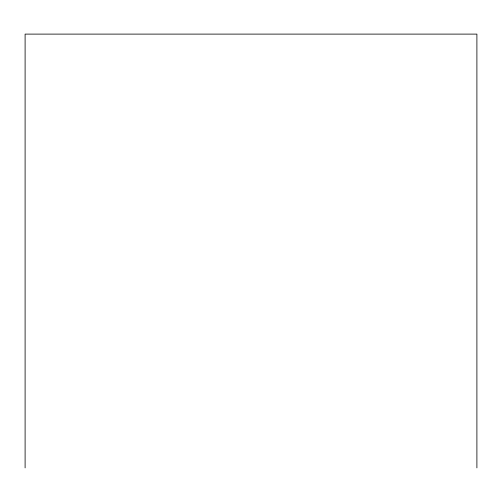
<?xml version="1.0" encoding="UTF-8"?>
<svg xmlns="http://www.w3.org/2000/svg" width="502" height="502" viewBox="0 0 502 502"><rect width="100%" height="100%" fill="white"/><g stroke="black" fill="none" stroke-linecap="round" stroke-linejoin="round"><path stroke-width="0.75" d="M476.9 467.889L476.9 34.111L25.1 34.111L25.1 467.889"/></g></svg>
